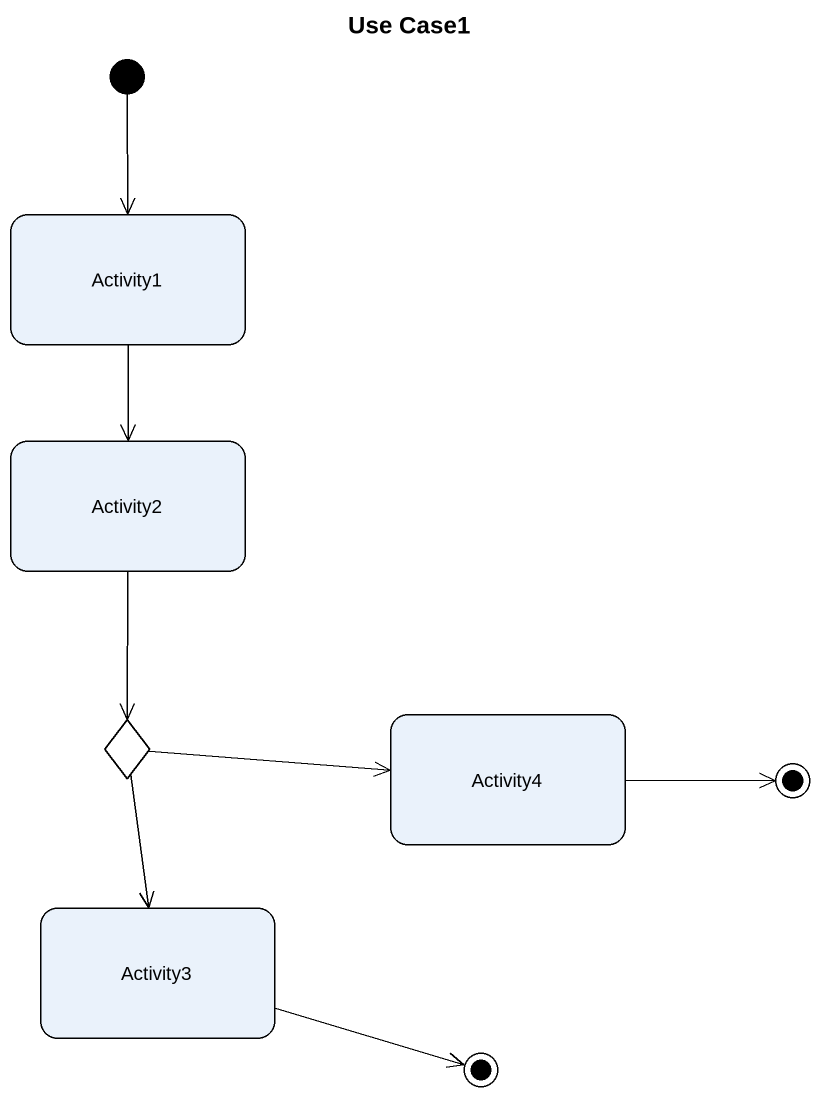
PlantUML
@startuml
title Use Case1
hide empty description
state Activity1
state Activity2
state choice1 <<choice>>
state Activity4
state final1 <<end>>
state Activity3
state final2 <<end>>
[*] --> Activity1
Activity1 --> Activity2
Activity2 --> choice1
choice1 -right-> Activity4
choice1 --> Activity3
Activity4 -right-> final1
Activity3 -right-> final2
@enduml
